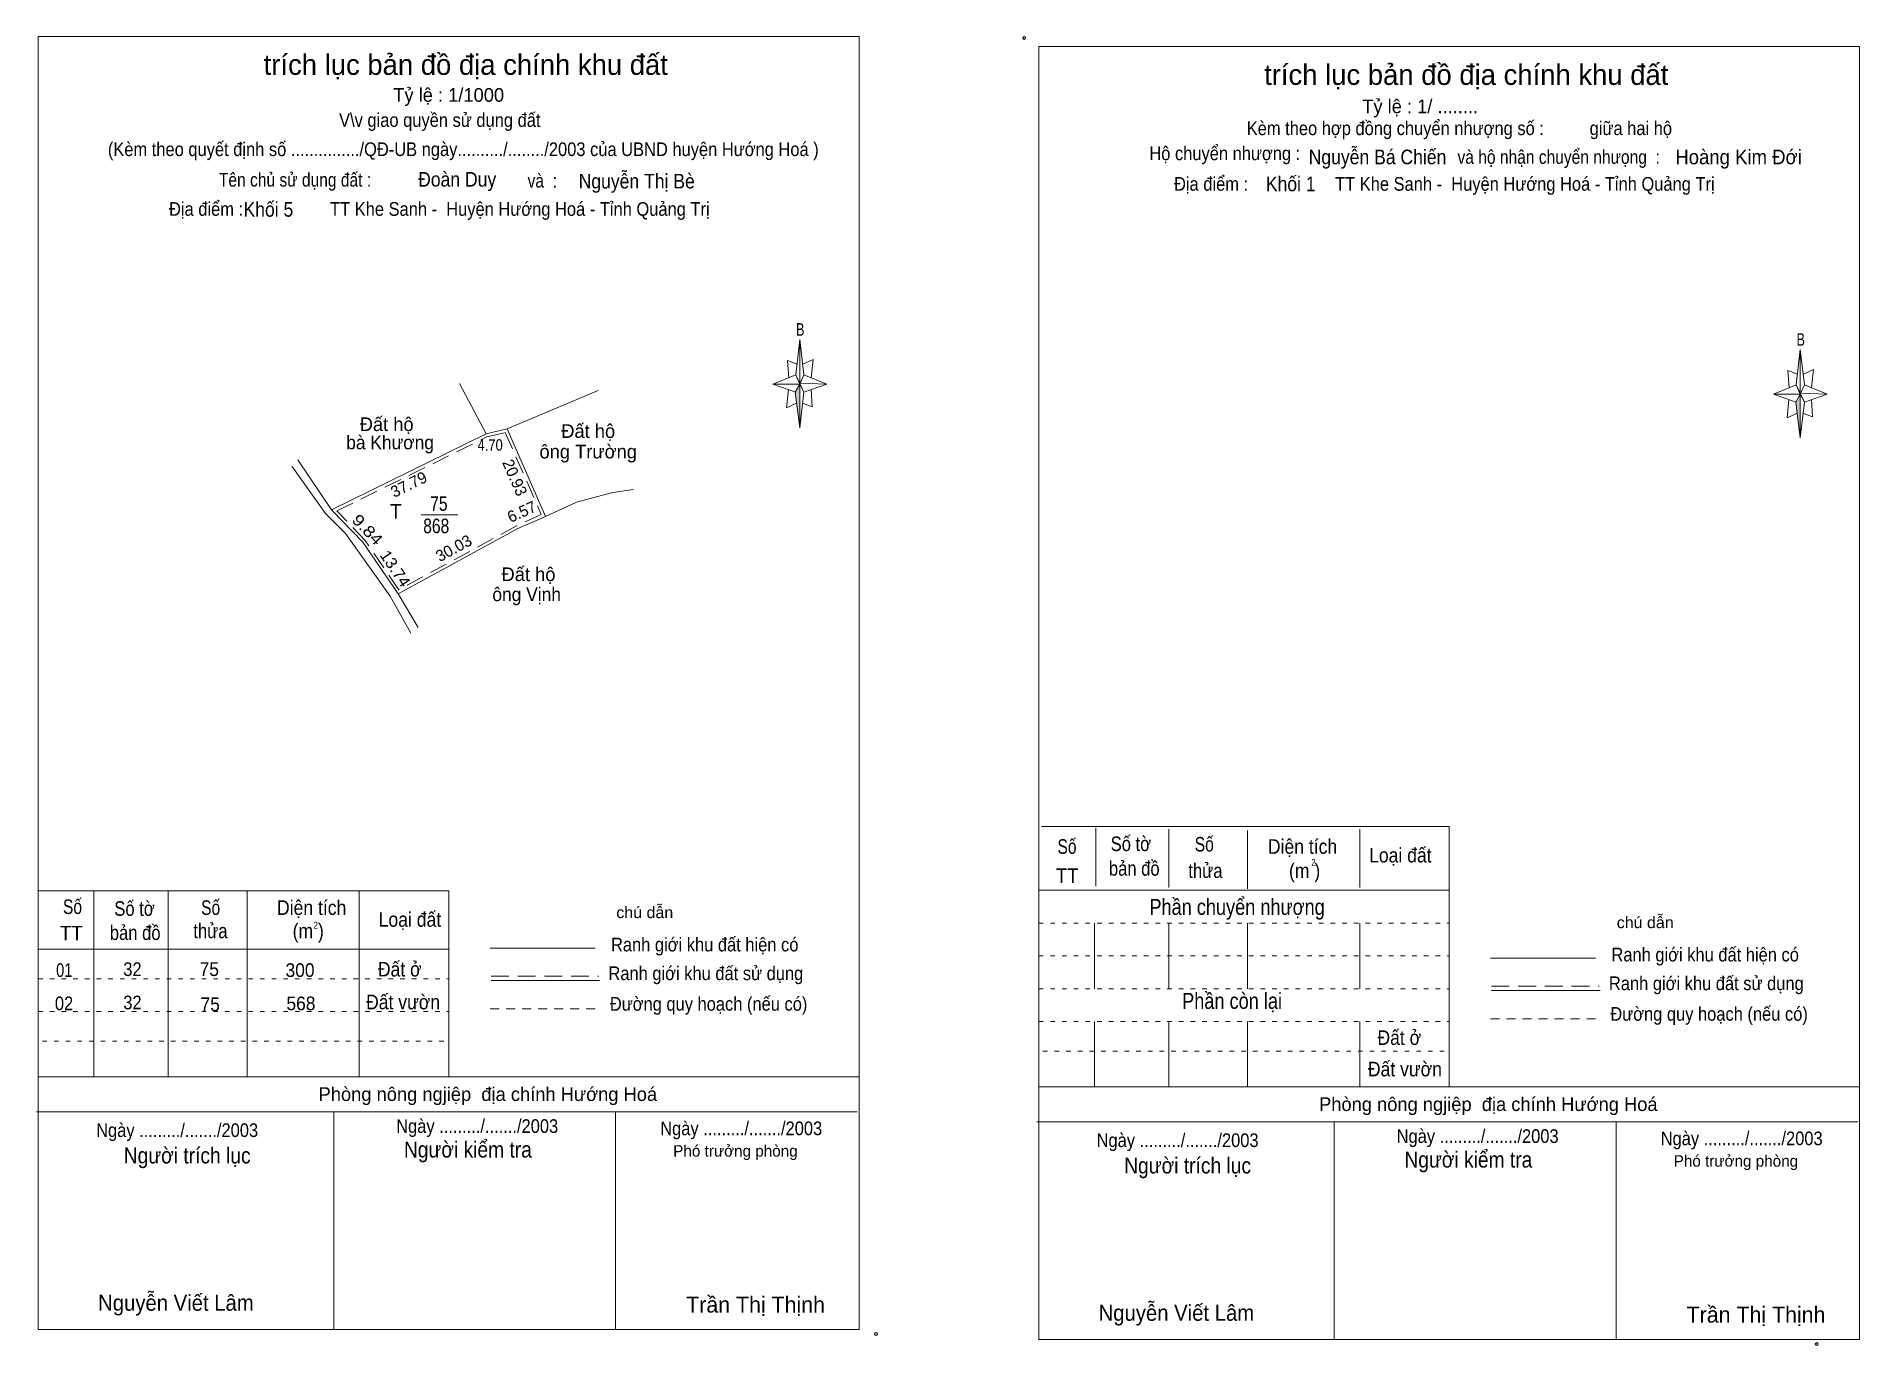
# Model space of a CAD drawing. Header units: centimetres. Extents: x 0.7 to 40.6, y 0.8 to 29.5.
import ezdxf
from ezdxf.enums import TextEntityAlignment as Align

# ---------------------------------------------------------------- set-up
doc = ezdxf.new("R2010")
doc.units = ezdxf.units.CM
doc.header["$LTSCALE"] = 0.13
doc.header["$PDMODE"] = 32
doc.header["$PDSIZE"] = 0.065
for name, pattern in [('DOTTED', [1.5, 0.3, -1.2]), ('MEDIUM_DASHED', [4.5, 3, -1.5]), ('SHORT_DASHED', [2.7, 1.5, -1.2])]:
    doc.linetypes.add(name, pattern=pattern)
for name, color, linetype, lineweight in [('1', 7, 'DOTTED', 13), ('34', 7, 'Continuous', 13), ('5', 7, 'Continuous', 13)]:
    doc.layers.add(name, color=color, linetype=linetype, lineweight=lineweight)
doc.layers.add('33', color=7, linetype='Continuous')
doc.layers.add('50', color=7, linetype='Continuous')

msp = doc.modelspace()

# ---------------------------------------------------------------- hatches: boundary and pattern name
at = {"layer": '5'}
for points in [[(17.41, 21.9), (17.41, 20.94), (17.31, 21.72)], [(39.35, 21.68), (39.35, 20.72), (39.25, 21.5)]]:
    msp.add_hatch(color=256, dxfattribs=at).paths.add_polyline_path(points)

# ---------------------------------------------------------------- linework, layer by layer
at = {"layer": '1', "linetype": 'Continuous'}
for p, q in [((9.11, 19.03), (9.91, 19.03)), ((8.43, 17.25), (8.88, 16.44)), ((8.6, 17.3), (9.04, 16.56)), ((22.65, 10.8), (31.65, 10.8))]:
    msp.add_line(p, q, dxfattribs=at)
at = {"layer": '1'}
for p, q in [((22.65, 10.08), (31.65, 10.08)), ((22.65, 9.36), (31.65, 9.36)), ((22.65, 9.36), (31.65, 9.36)), ((0.71, 8.86), (9.71, 8.86)), ((22.65, 8.64), (31.65, 8.64)), ((22.65, 8.64), (31.65, 8.64)), ((0.71, 8.14), (9.71, 8.14)), ((22.65, 7.92), (31.65, 7.92)), ((22.65, 7.92), (31.65, 7.92)), ((0.8, 7.49), (9.71, 7.49)), ((22.74, 7.27), (31.65, 7.27)), ((22.74, 7.27), (31.65, 7.27))]:
    msp.add_line(p, q, dxfattribs=at)
at = {"layer": '34'}
for p, q in [((9.95, 21.91), (10.53, 20.81)), ((12.99, 21.76), (10.99, 20.92)), ((7.14, 19.14), (6.4, 20.24))]:
    msp.add_line(p, q, dxfattribs=at)
msp.add_lwpolyline([(10.53, 20.81), (10.99, 20.92), (11.83, 19), (11.23, 18.73), (8.6, 17.3), (7.83, 18.43), (7.14, 19.14)], close=True, dxfattribs=at)
at = {"layer": '34', "linetype": 'MEDIUM_DASHED'}
msp.add_lwpolyline([(10.55, 20.74), (10.95, 20.84), (11.74, 19.04), (11.2, 18.79), (8.62, 17.39), (7.88, 18.47), (7.26, 19.12)], close=True, dxfattribs=at)
at = {"layer": '34'}
for points in [[(6.27, 20.1), (7.01, 19.06), (7.45, 18.62), (8.43, 17.25)], [(13.76, 19.59), (13.31, 19.52), (12.51, 19.31), (11.83, 19)]]:
    msp.add_lwpolyline(points, dxfattribs=at)
at = {"layer": '5'}
for p, q in [((17.32, 22.1), (17.41, 22.88)), ((39.26, 21.88), (39.35, 22.66)), ((17.5, 22.1), (18, 21.9)), ((17.32, 21.72), (16.82, 21.9)), ((17.5, 21.72), (17.41, 20.94)), ((17.66, 21.78), (17.68, 21.4)), ((39.26, 21.5), (38.76, 21.68)), ((39.44, 21.88), (39.94, 21.68)), ((17.68, 21.4), (17.47, 21.48)), ((39.44, 21.5), (39.35, 20.72)), ((39.62, 21.18), (39.41, 21.26)), ((39.6, 21.56), (39.62, 21.18)), ((22.71, 12.2), (31.65, 12.2)), ((23.9, 12.17), (23.9, 10.89)), ((25.5, 12.14), (25.5, 10.86)), ((27.23, 12.11), (27.23, 10.83)), ((29.69, 12.14), (29.69, 10.86)), ((31.65, 12.2), (31.65, 6.49)), ((0.71, 10.79), (9.71, 10.79)), ((1.93, 10.79), (1.93, 6.71)), ((3.56, 10.79), (3.56, 6.71)), ((5.29, 10.79), (5.29, 6.71)), ((7.75, 10.79), (7.75, 6.71)), ((9.71, 10.79), (9.71, 6.71)), ((23.87, 10.08), (23.87, 8.64)), ((25.5, 10.08), (25.5, 8.64)), ((27.23, 10.08), (27.23, 8.64)), ((29.69, 10.08), (29.69, 8.64)), ((0.71, 9.51), (9.71, 9.51)), ((10.62, 9.53), (12.92, 9.53)), ((32.56, 9.31), (34.86, 9.31)), ((10.64, 8.82), (13.02, 8.82)), ((32.58, 8.6), (34.96, 8.6)), ((23.87, 7.92), (23.87, 6.49)), ((25.5, 7.92), (25.5, 6.49)), ((27.23, 7.92), (27.23, 6.49)), ((29.69, 7.92), (29.69, 6.49)), ((0.71, 6.71), (18.71, 6.71)), ((22.65, 6.49), (40.65, 6.49)), ((0.67, 5.94), (18.67, 5.94)), ((7.19, 5.94), (7.19, 1.17)), ((13.37, 5.94), (13.37, 1.17)), ((22.61, 5.72), (40.61, 5.72)), ((29.13, 5.72), (29.13, 0.95)), ((35.31, 5.72), (35.31, 0.95))]:
    msp.add_line(p, q, dxfattribs=at)
at = {"layer": '5', "linetype": 'MEDIUM_DASHED'}
for p, q in [((10.64, 8.92), (13, 8.92)), ((32.58, 8.7), (34.94, 8.7))]:
    msp.add_line(p, q, dxfattribs=at)
at = {"layer": '5', "linetype": 'SHORT_DASHED'}
for p, q in [((10.62, 8.2), (13, 8.2)), ((32.56, 7.98), (34.94, 7.98))]:
    msp.add_line(p, q, dxfattribs=at)
at = {"layer": '5'}
for points in [[(0.71, 29.52), (18.71, 29.52), (18.71, 1.17), (0.71, 1.17)], [(22.65, 29.3), (40.65, 29.3), (40.65, 0.95), (22.65, 0.95)], [(17.41, 22.88), (17.5, 22.1), (17.41, 21.9)], [(39.35, 22.66), (39.44, 21.88), (39.35, 21.68)], [(17.41, 21.9), (16.82, 21.9), (17.32, 22.1), (17.5, 21.72), (18, 21.9), (17.41, 21.92)], [(17.41, 21.9), (17.41, 20.94), (17.31, 21.72)], [(39.35, 21.68), (38.76, 21.68), (39.26, 21.88), (39.44, 21.5), (39.94, 21.68), (39.35, 21.7)], [(39.35, 21.68), (39.35, 20.72), (39.25, 21.5)]]:
    msp.add_lwpolyline(points, close=True, dxfattribs=at)
for points in [[(17.35, 22.34), (17.14, 22.42), (17.17, 22.04)], [(17.48, 22.34), (17.7, 22.44), (17.66, 22.04)], [(17.41, 21.9), (17.32, 22.1), (16.82, 21.9)], [(39.29, 22.12), (39.08, 22.2), (39.11, 21.82)], [(39.42, 22.12), (39.64, 22.22), (39.6, 21.82)], [(17.16, 21.78), (17.12, 21.38), (17.34, 21.48)], [(17.41, 21.9), (17.5, 21.72), (18, 21.9)], [(39.35, 21.68), (39.26, 21.88), (38.76, 21.68)], [(39.35, 21.68), (39.44, 21.5), (39.94, 21.68)], [(39.1, 21.56), (39.06, 21.16), (39.28, 21.26)]]:
    msp.add_lwpolyline(points, dxfattribs=at)
for p in [(22.33, 29.49), (19.08, 1.07), (39.71, 0.85)]:
    msp.add_point(p, dxfattribs=at)

# ---------------------------------------------------------------- texts
at = {"layer": '1'}
for s, p in [('Đất hộ', (8.35, 20.87)), ('Đất hộ', (12.77, 20.72)), ('ông Trường', (12.77, 20.27)), ('Đất hộ', (11.46, 17.58))]:
    msp.add_text(s, height=0.3, dxfattribs=at).set_placement(p, align=Align.CENTER)
for s, height, width, p in [('bà Khương', 0.3, 0.95, (8.425, 20.47)), ('ông Vịnh', 0.3, 0.95, (11.42, 17.14)), ('2', 0.15, 0.8, (28.675, 11.34)), ('2', 0.15, 0.8, (6.795, 9.96)), ('01', 0.3, 0.8, (1.28, 8.9)), ('32', 0.3, 0.9, (2.775, 8.92)), ('75', 0.3, 0.95, (4.46, 8.92)), ('300', 0.3, 0.95, (6.45, 8.9)), ('02', 0.3, 0.9, (1.275, 8.17)), ('32', 0.3, 0.9, (2.775, 8.19)), ('75', 0.3, 0.95, (4.48, 8.15)), ('568', 0.3, 0.95, (6.47, 8.17))]:
    msp.add_text(s, height=height, dxfattribs=dict(at, width=width)).set_placement(p, align=Align.CENTER)
at = {"layer": '33'}
msp.add_text('T', height=0.32, dxfattribs=at).set_placement((8.68, 18.95), align=Align.RIGHT)
at = {"layer": '33', "width": 0.8}
for s, p in [('75', (9.495, 19.12)), ('868 ', (9.485, 18.63))]:
    msp.add_text(s, height=0.32, dxfattribs=at).set_placement(p, align=Align.CENTER)
at = {"layer": '34'}
for s, width, p in [('Nguyễn Bá Chiến', 0.9, (28.57, 26.72)), ('Hoàng Kim Đới', 0.95, (36.61, 26.72)), ('Đoàn Duy', 0.9, (9.04, 26.23)), ('Nguyễn Thị Bè', 0.9, (12.56, 26.19)), ('Khối 1', 0.9, (27.63, 26.13)), ('Khối 5', 0.9, (5.21, 25.57))]:
    msp.add_text(s, height=0.32, dxfattribs=dict(at, width=width)).set_placement(p)
at = {"layer": '5'}
for s, height, p in [('trích lục bản đồ địa chính khu đất', 0.45, (10.085, 28.68)), ('trích lục bản đồ địa chính khu đất', 0.45, (32.025, 28.46)), ('Tỷ lệ : 1/1000', 0.3, (9.71, 28.09)), ('Tỷ lệ : 1/ ........', 0.3, (31.015, 27.84)), ('Phòng nông ngjiệp  địa chính Hướng Hoá ', 0.3, (10.625, 6.18)), ('Phòng nông ngjiệp  địa chính Hướng Hoá ', 0.3, (32.565, 5.96)), ('Phó trưởng phòng ', 0.25, (16.045, 4.96)), ('Phó trưởng phòng ', 0.25, (37.985, 4.74)), ('Trần Thị Thịnh', 0.35, (16.44, 1.54)), ('Trần Thị Thịnh', 0.35, (38.38, 1.32))]:
    msp.add_text(s, height=height, dxfattribs=at).set_placement(p, align=Align.CENTER)
for s, height, width, p in [('V\\v giao quyền sử dụng đất ', 0.3, 0.9, (9.565, 27.54)), ('Kèm theo hợp đồng chuyển nhượng số :          giữa hai hộ ', 0.3, 0.9, (31.925, 27.36)), ('(Kèm theo quyết định số .............../QĐ-UB ngày........../......../2003 của UBND huyện Hướng Hoá )', 0.3, 0.9, (10.03, 26.9)), ('Hộ chuyển nhượng :', 0.3, 0.9, (26.73, 26.81)), ('và hộ nhận chuyển nhưọng  : ', 0.3, 0.85, (34.1, 26.73)), ('Tên chủ sử dụng đất :', 0.3, 0.85, (6.34, 26.23)), ('và  : ', 0.3, 0.85, (11.81, 26.21)), ('Địa điểm :                   TT Khe Sanh -  Huyện Hướng Hoá - Tỉnh Quảng Trị ', 0.3, 0.9, (31.595, 26.14)), ('Địa điểm :                   TT Khe Sanh -  Huyện Hướng Hoá - Tỉnh Quảng Trị ', 0.3, 0.9, (9.555, 25.59)), ('B', 0.276, 0.75, (17.42, 22.96)), ('B', 0.276, 0.75, (39.36, 22.74)), ('Số tờ', 0.32, 0.85, (24.67, 11.66)), ('Số', 0.32, 0.8, (26.28, 11.65)), ('Số', 0.32, 0.8, (23.27, 11.6)), ('Diện tích', 0.32, 0.9, (28.435, 11.6)), ('Loại đất', 0.32, 0.9, (30.58, 11.41)), ('TT', 0.32, 0.95, (23.275, 10.96)), ('bản đồ', 0.32, 0.85, (24.745, 11.12)), ('thửa', 0.32, 0.85, (26.305, 11.07)), ('(m )', 0.32, 0.9, (28.48, 11.07)), ('Số', 0.32, 0.8, (1.46, 10.28)), ('Số tờ', 0.32, 0.85, (2.82, 10.24)), ('Số', 0.32, 0.8, (4.49, 10.26)), ('Diện tích', 0.32, 0.9, (6.705, 10.26)), ('chú dẫn', 0.25, 1.05, (14.01, 10.19)), ('Phần chuyển nhượng ', 0.35, 0.85, (27.055, 10.26)), ('TT', 0.32, 0.95, (1.435, 9.7)), ('bản đồ', 0.32, 0.85, (2.835, 9.71)), ('thửa', 0.32, 0.85, (4.485, 9.75)), ('(m )', 0.32, 0.9, (6.63, 9.75)), ('Loại đất', 0.32, 0.9, (8.86, 10)), ('chú dẫn', 0.25, 1.05, (35.95, 9.97)), ('Ranh giới khu đất hiện có ', 0.3, 0.9, (15.375, 9.46)), ('Đất ở ', 0.32, 0.9, (8.69, 8.91)), ('Ranh giới khu đất hiện có ', 0.3, 0.9, (37.315, 9.24)), ('Ranh giới khu đất sử dụng', 0.3, 0.9, (15.35, 8.83)), ('Ranh giới khu đất sử dụng', 0.3, 0.9, (37.29, 8.61)), ('Đất vườn', 0.32, 0.9, (8.71, 8.19)), ('Đường quy hoạch (nếu có)', 0.3, 0.9, (15.41, 8.16)), ('Phần còn lại ', 0.35, 0.85, (26.945, 8.2)), ('Đường quy hoạch (nếu có)', 0.3, 0.9, (37.35, 7.94)), ('Đất ở ', 0.32, 0.9, (30.61, 7.41)), ('Đất vườn', 0.32, 0.9, (30.68, 6.72)), ('Ngày ........./......./2003', 0.3, 0.9, (3.755, 5.39)), ('Ngày ........./......./2003', 0.3, 0.9, (10.335, 5.48)), ('Ngày ........./......./2003', 0.3, 0.9, (16.125, 5.43)), ('Người kiểm tra ', 0.35, 0.9, (10.19, 4.94)), ('Ngày ........./......./2003', 0.3, 0.9, (25.695, 5.17)), ('Ngày ........./......./2003', 0.3, 0.9, (32.275, 5.26)), ('Ngày ........./......./2003', 0.3, 0.9, (38.065, 5.21)), ('Người trích lục', 0.35, 0.9, (3.975, 4.81)), ('Người trích lục', 0.35, 0.9, (25.915, 4.59)), ('Người kiểm tra ', 0.35, 0.9, (32.13, 4.72)), ('Nguyễn Viết Lâm ', 0.35, 0.95, (3.79, 1.58)), ('Nguyễn Viết Lâm ', 0.35, 0.95, (25.73, 1.36))]:
    msp.add_text(s, height=height, dxfattribs=dict(at, width=width)).set_placement(p, align=Align.CENTER)
at = {"layer": '50', "width": 0.85}
msp.add_text('4.70', height=0.25, dxfattribs=at).set_placement((10.62, 20.44), align=Align.CENTER)
at = {"layer": '50'}
for s, height, rotation, p in [('20.93', 0.2497, 293.748, (11.047, 19.8)), ('37.79', 0.25, 26.274, (8.89, 19.587)), ('6.57', 0.25, 24.264, (11.364, 18.987)), ('30.03', 0.2497, 28.545, (9.88, 18.192))]:
    msp.add_text(s, height=height, rotation=rotation, dxfattribs=at).set_placement(p, align=Align.CENTER)
for s, height, rotation, width, p in [('9.84', 0.2497, 313.97, 1.2, (7.838, 18.622)), ('13.74', 0.25, 304.141, 1.05, (8.434, 17.785))]:
    msp.add_text(s, height=height, rotation=rotation, dxfattribs=dict(at, width=width)).set_placement(p, align=Align.CENTER)

doc.saveas('drawing.dxf')
